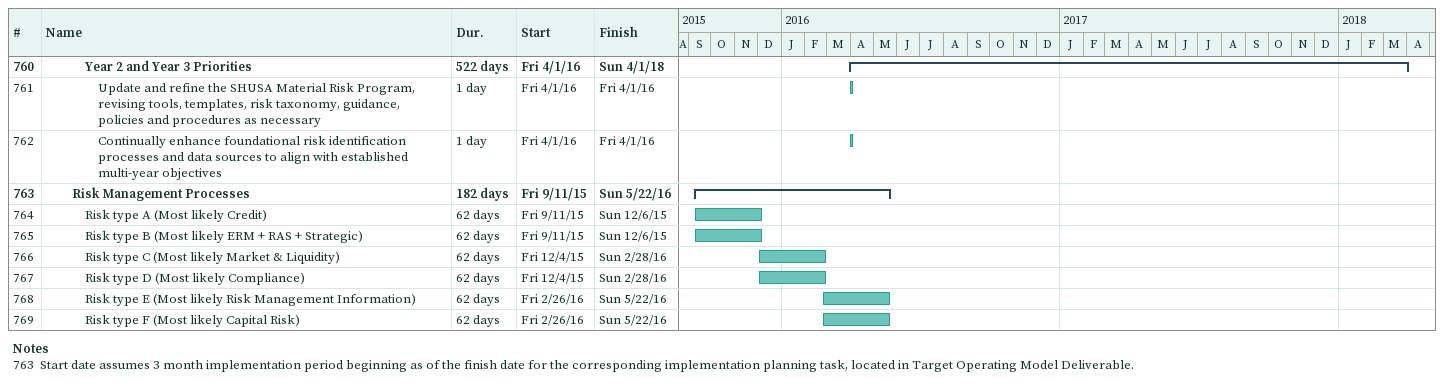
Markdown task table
| ID | Level | Task | Duration | Start | Finish |
|---|---|---|---|---|---|
| 760 | 4 | **Year 2 and Year 3 Priorities** | 522d | 2016-04-01 | 2018-04-01 |
| 761 | 5 | Update and refine the SHUSA Material Risk Program, revising tools, templates, risk taxonomy, guidance, policies and procedures as necessary | 1d | 2016-04-01 | 2016-04-01 |
| 762 | 5 | Continually enhance foundational risk identification processes and data sources to align with established multi-year objectives | 1d | 2016-04-01 | 2016-04-01 |
| 763 | 3 | **Risk Management Processes** | 182d | 2015-09-11 | 2016-05-22 |
| 764 | 4 | Risk type A (Most likely Credit) | 62d | 2015-09-11 | 2015-12-06 |
| 765 | 4 | Risk type B (Most likely ERM + RAS + Strategic) | 62d | 2015-09-11 | 2015-12-06 |
| 766 | 4 | Risk type C (Most likely Market & Liquidity) | 62d | 2015-12-04 | 2016-02-28 |
| 767 | 4 | Risk type D (Most likely Compliance) | 62d | 2015-12-04 | 2016-02-28 |
| 768 | 4 | Risk type E (Most likely Risk Management Information) | 62d | 2016-02-26 | 2016-05-22 |
| 769 | 4 | Risk type F (Most likely Capital Risk) | 62d | 2016-02-26 | 2016-05-22 |

Notes
- 763: Start date assumes 3 month implementation period beginning as of the finish date for the corresponding implementation planning task, located in Target Operating Model Deliverable.
